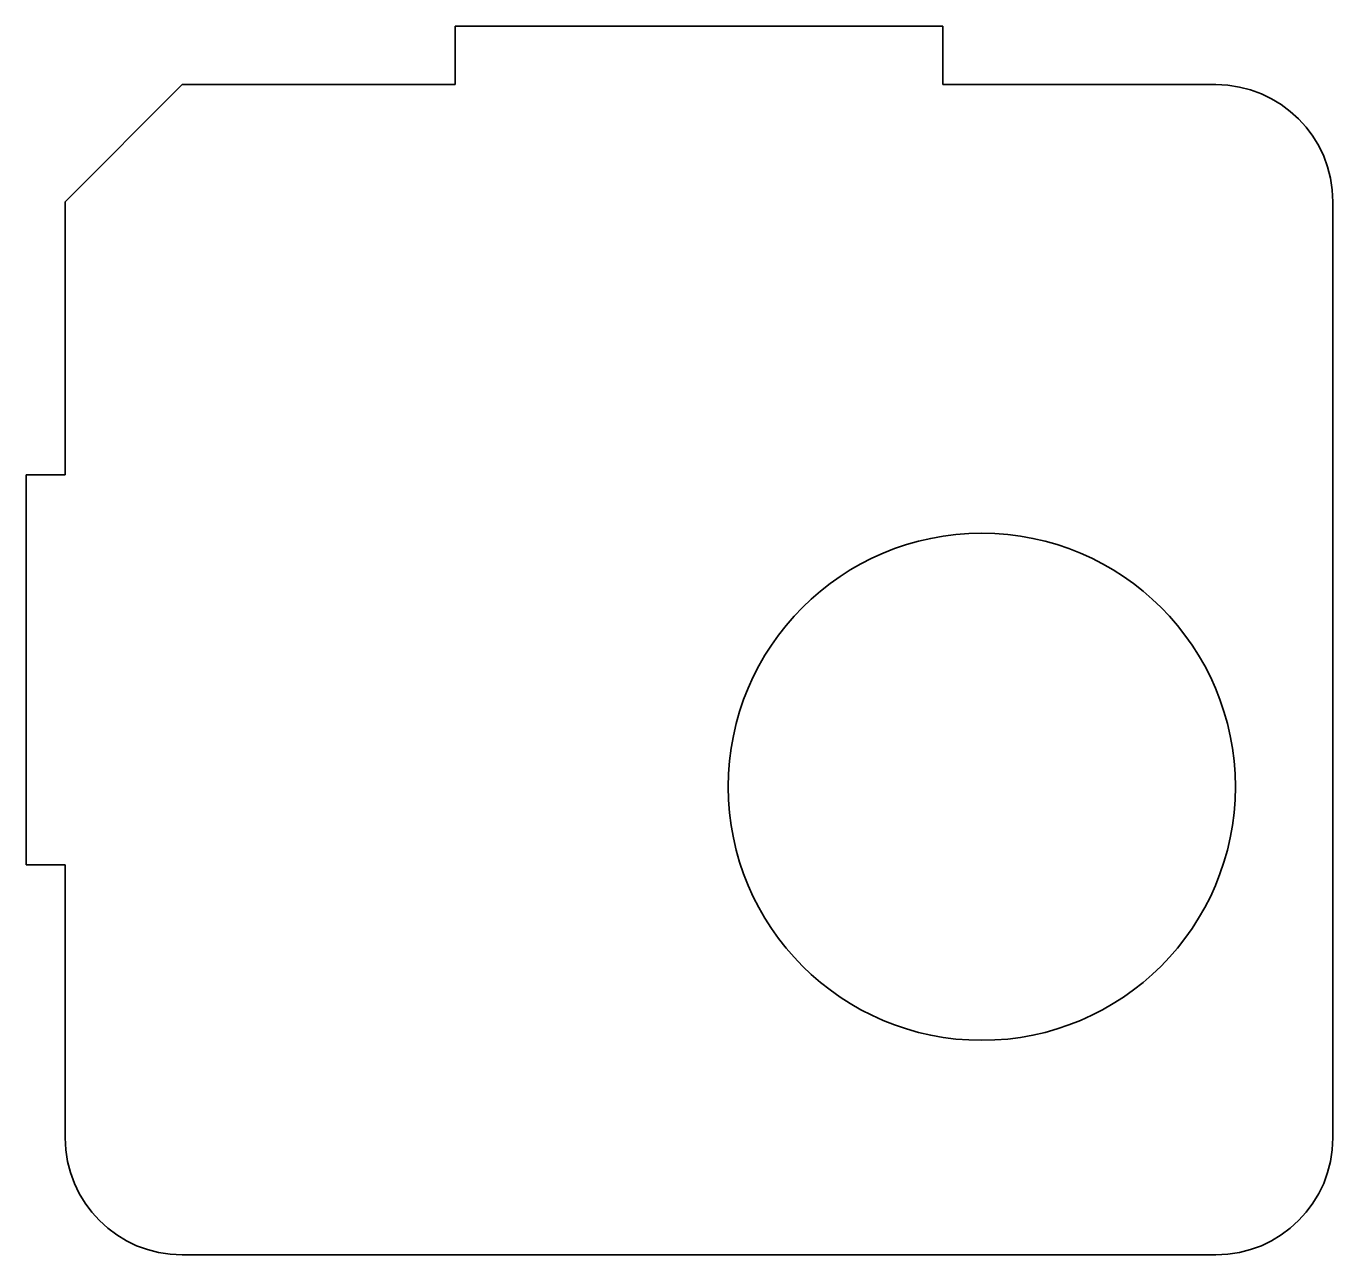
# Model space of a CAD drawing. Header units: inches. Extents: x 0 to 67, y 0 to 63.
import ezdxf

# ---------------------------------------------------------------- set-up
doc = ezdxf.new("R2010")
doc.units = ezdxf.units.IN
doc.header["$MEASUREMENT"] = 0
doc.layers.add('SIMUMAK Visible (ISO)', color=7, linetype='Continuous', lineweight=35)

# ---------------------------------------------------------------- blocks, each defined once
blk = doc.blocks.new('CD-IND-30-CRGI-03_Sheet_6_CD-IND-30-CRGI-03')
at = {"layer": 'SIMUMAK Visible (ISO)'}
for p, q in [((-11.5, 31.5), (-11.5, 28.5)), ((13.5, 31.5), (-11.5, 31.5)), ((13.5, 28.5), (13.5, 31.5)), ((-31.5, 22.5), (-25.5, 28.5)), ((-25.5, 28.5), (-11.5, 28.5)), ((13.5, 28.5), (27.5, 28.5)), ((-31.5, 8.5), (-31.5, 22.5)), ((33.5, 22.5), (33.5, -25.5)), ((-31.5, 8.5), (-33.5, 8.5)), ((-33.5, 8.5), (-33.5, -11.5)), ((-33.5, -11.5), (-31.5, -11.5)), ((-31.5, -25.5), (-31.5, -11.5)), ((27.5, -31.5), (-25.5, -31.5))]:
    blk.add_line(p, q, dxfattribs=at)
blk.add_circle((15.5, -7.5), 13, dxfattribs=at)
at = {"layer": 'SIMUMAK Visible (ISO)', "extrusion": (0, 0, -1)}
for centre, start, end in [((-27.5, 22.5), 90, 180), ((25.5, -25.5), 270, 360), ((-27.5, -25.5), 180, 270)]:
    blk.add_arc(centre, 6, start, end, dxfattribs=at)

msp = doc.modelspace()

# ---------------------------------------------------------------- block references
msp.add_blockref('CD-IND-30-CRGI-03_Sheet_6_CD-IND-30-CRGI-03', (33.5, 31.5))

doc.saveas('drawing.dxf')
